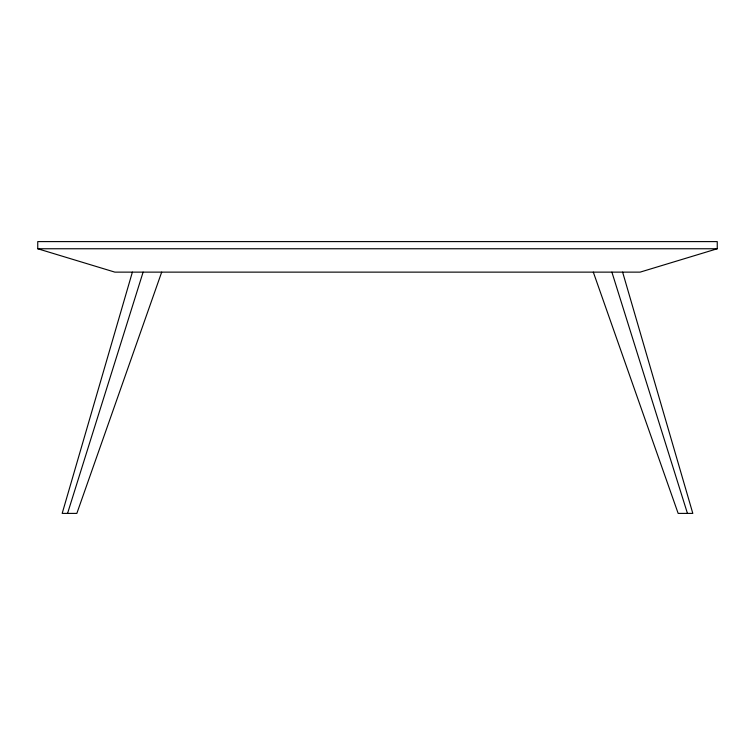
<?xml version="1.0" encoding="UTF-8"?>
<svg xmlns="http://www.w3.org/2000/svg" width="755" height="755" viewBox="0 0 755 755"><rect width="100%" height="100%" fill="white"/><g stroke="black" fill="none" stroke-linecap="round" stroke-linejoin="round"><path stroke-width="1.13" d="M132.38 272.13L62.184 513.4L76.84 513.4L161.693 272.13M67.554 513.4L143.11 272.13M717.25 248.754L640.127 272.13L114.873 272.13L37.75 248.754L37.75 241.6L717.25 241.6L717.25 248.754L37.75 248.754M593.307 272.13L678.16 513.4L692.816 513.4L622.62 272.13M611.89 272.13L687.446 513.4"/></g></svg>
